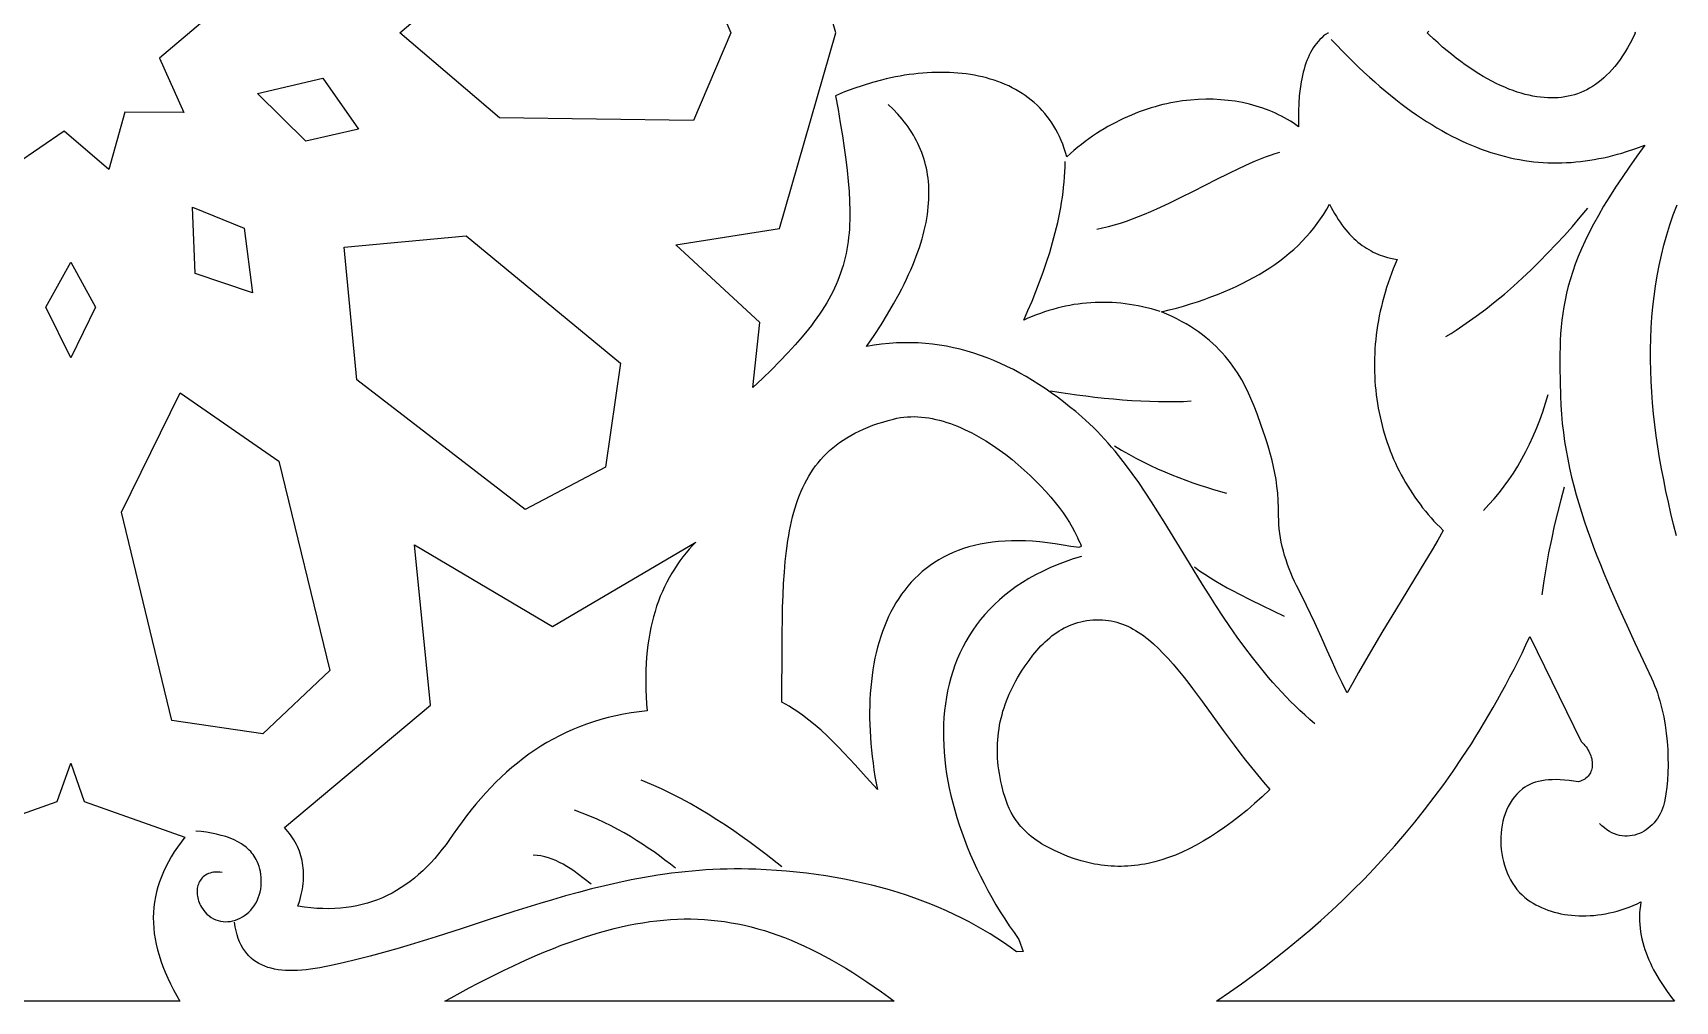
# Model space of a CAD drawing. Extents: x -332 to 348, y -263 to 352.
# Drawn here: x 93.89 to 139.89, y 237 to 264.11 of the extents above; entities that cross this region are included whole.
import ezdxf

# ---------------------------------------------------------------- set-up
doc = ezdxf.new("R2010")
doc.units = 0
doc.layers.add('LAYER_1', color=18, linetype='CONTINUOUS')
doc.layers.add('LAYER_2', color=174, linetype='CONTINUOUS')

msp = doc.modelspace()

# ---------------------------------------------------------------- linework, layer by layer
at = {"layer": 'LAYER_1'}
for points in [[(130.178, 264.114), (130.17, 264.109), (130.178, 264.104), (130.162, 264.104), (130.103, 264.064), (130.047, 264.021), (129.993, 263.974), (129.941, 263.924), (129.892, 263.871), (129.845, 263.815), (129.8, 263.755), (129.758, 263.692), (129.718, 263.627), (129.68, 263.558), (129.645, 263.487), (129.611, 263.413), (129.58, 263.337), (129.551, 263.257), (129.523, 263.176), (129.498, 263.092), (129.475, 263.005), (129.454, 262.917), (129.434, 262.826), (129.417, 262.733), (129.388, 262.541), (129.366, 262.341), (129.351, 262.135), (129.342, 261.923), (129.341, 261.705), (129.345, 261.482), (129.27, 261.535), (129.193, 261.586), (129.115, 261.636), (129.035, 261.684), (128.954, 261.73), (128.871, 261.774), (128.787, 261.816), (128.701, 261.857), (128.614, 261.895), (128.525, 261.932), (128.344, 262), (128.158, 262.06), (127.967, 262.112), (127.772, 262.156), (127.573, 262.192), (127.37, 262.219), (127.164, 262.238), (126.955, 262.249), (126.744, 262.251), (126.53, 262.244), (126.314, 262.228), (126.096, 262.203), (125.877, 262.169), (125.767, 262.148), (125.657, 262.125), (125.547, 262.1), (125.436, 262.072), (125.326, 262.042), (125.215, 262.009), (125.105, 261.974), (124.994, 261.937), (124.884, 261.897), (124.773, 261.854), (124.663, 261.809), (124.553, 261.761), (124.443, 261.711), (124.333, 261.659), (124.224, 261.603), (124.115, 261.545), (124.007, 261.485), (123.899, 261.422), (123.791, 261.356), (123.684, 261.287), (123.578, 261.216), (123.472, 261.142), (123.367, 261.066), (123.262, 260.986), (123.158, 260.904), (123.055, 260.819), (122.953, 260.732), (122.851, 260.641), (122.818, 260.76), (122.782, 260.875), (122.742, 260.988), (122.699, 261.097), (122.652, 261.203), (122.602, 261.305), (122.549, 261.405), (122.493, 261.501), (122.434, 261.594), (122.372, 261.684), (122.307, 261.771), (122.239, 261.854), (122.168, 261.935), (122.095, 262.012), (122.019, 262.087), (121.94, 262.158), (121.859, 262.226), (121.776, 262.291), (121.69, 262.354), (121.601, 262.413), (121.511, 262.47), (121.418, 262.523), (121.323, 262.573), (121.226, 262.621), (121.127, 262.666), (121.026, 262.708), (120.923, 262.747), (120.818, 262.783), (120.711, 262.816), (120.603, 262.847), (120.493, 262.875), (120.382, 262.9), (120.269, 262.922), (120.155, 262.941), (120.039, 262.958), (119.922, 262.972), (119.804, 262.984), (119.685, 262.993), (119.564, 262.999), (119.442, 263.002), (119.32, 263.003), (119.196, 263.002), (119.072, 262.998), (118.947, 262.991), (118.821, 262.982), (118.694, 262.97), (118.567, 262.956), (118.44, 262.939), (118.311, 262.92), (118.183, 262.898), (118.054, 262.874), (117.925, 262.847), (117.795, 262.819), (117.666, 262.787), (117.407, 262.718), (117.147, 262.639), (116.889, 262.551), (116.632, 262.454), (116.376, 262.348), (116.446, 261.959), (116.51, 261.586), (116.568, 261.23), (116.62, 260.89), (116.665, 260.564), (116.703, 260.252), (116.734, 259.953), (116.756, 259.667), (116.771, 259.392), (116.778, 259.127), (116.777, 258.998), (116.775, 258.871), (116.77, 258.747), (116.763, 258.625), (116.754, 258.504), (116.742, 258.386), (116.728, 258.269), (116.711, 258.154), (116.692, 258.04), (116.67, 257.928), (116.645, 257.817), (116.618, 257.708), (116.588, 257.599), (116.555, 257.491), (116.52, 257.385), (116.481, 257.279), (116.44, 257.173), (116.395, 257.068), (116.348, 256.964), (116.298, 256.86), (116.244, 256.756), (116.188, 256.652), (116.128, 256.548), (116.065, 256.445), (115.998, 256.341), (115.929, 256.236), (115.856, 256.131), (115.78, 256.026), (115.7, 255.92), (115.617, 255.813), (115.439, 255.597), (115.248, 255.376), (115.041, 255.15), (114.82, 254.918), (114.583, 254.679), (114.329, 254.432), (114.06, 254.177), (114.255, 255.996), (111.904, 258.173), (114.805, 258.633), (116.382, 264.109), (114.805, 269.585)], [(138.761, 264.137), (138.773, 264.109), (138.761, 264.08), (138.696, 263.945), (138.63, 263.816), (138.562, 263.693), (138.493, 263.576), (138.422, 263.465), (138.35, 263.36), (138.277, 263.261), (138.203, 263.167), (138.127, 263.079), (138.051, 262.997), (137.974, 262.92), (137.897, 262.847), (137.818, 262.78), (137.739, 262.718), (137.659, 262.661), (137.578, 262.608), (137.496, 262.559), (137.414, 262.515), (137.33, 262.475), (137.246, 262.439), (137.16, 262.406), (137.073, 262.378), (136.985, 262.354), (136.895, 262.333), (136.804, 262.316), (136.712, 262.303), (136.618, 262.294), (136.522, 262.288), (136.424, 262.286), (136.324, 262.289), (136.223, 262.295), (136.12, 262.305), (136.015, 262.319), (135.909, 262.337), (135.801, 262.36), (135.691, 262.386), (135.579, 262.417), (135.466, 262.452), (135.352, 262.492), (135.236, 262.536), (135.118, 262.584), (135, 262.636), (134.88, 262.693), (134.759, 262.754), (134.637, 262.819), (134.514, 262.889), (134.391, 262.963), (134.266, 263.042), (134.141, 263.125), (134.015, 263.212), (133.889, 263.304), (133.762, 263.399), (133.634, 263.499), (133.507, 263.604), (133.379, 263.712), (133.251, 263.825), (133.123, 263.942), (132.995, 264.063), (132.947, 264.109), (132.995, 264.155)], [(139.927, 250.029), (139.848, 250.343), (139.773, 250.656), (139.702, 250.969), (139.635, 251.281), (139.572, 251.592), (139.513, 251.903), (139.458, 252.213), (139.409, 252.522), (139.364, 252.83), (139.324, 253.137), (139.29, 253.443), (139.261, 253.748), (139.237, 254.052), (139.219, 254.355), (139.207, 254.657), (139.201, 254.957), (139.201, 255.256), (139.207, 255.554), (139.22, 255.85), (139.24, 256.145), (139.267, 256.439), (139.3, 256.731), (139.341, 257.021), (139.389, 257.31), (139.444, 257.597), (139.507, 257.883), (139.578, 258.168), (139.657, 258.45), (139.745, 258.734), (139.791, 258.872), (139.84, 259.012), (139.891, 259.151), (139.944, 259.29)], [(91.761, 241.592), (94.58, 242.587), (94.956, 243.666), (95.331, 242.587), (98.151, 241.592), (98.046, 241.453), (97.947, 241.314), (97.855, 241.176), (97.77, 241.037), (97.691, 240.898), (97.619, 240.759), (97.554, 240.62), (97.495, 240.48), (97.443, 240.34), (97.398, 240.199), (97.36, 240.058), (97.328, 239.916), (97.303, 239.773), (97.285, 239.629), (97.274, 239.484), (97.269, 239.339), (97.271, 239.192), (97.28, 239.044), (97.296, 238.895), (97.319, 238.744), (97.349, 238.592), (97.386, 238.438), (97.429, 238.283), (97.479, 238.126), (97.537, 237.968), (97.601, 237.807), (97.672, 237.645), (97.75, 237.481), (97.835, 237.314), (97.927, 237.146), (98.011, 237), (91.9, 237)]]:
    msp.add_lwpolyline(points, dxfattribs=at)
for points in [[(95.927, 266.433), (97.521, 266.842), (97.229, 265.199), (98.709, 264.472), (97.445, 263.403), (98.119, 261.88), (96.475, 261.886), (96.027, 260.279), (94.772, 261.358), (93.412, 260.42), (93.133, 262.066), (91.497, 262.235), (92.325, 263.678), (91.179, 264.875), (92.726, 265.44), (92.606, 267.106), (94.149, 266.529), (95.111, 267.883)], [(113.445, 264.109), (112.394, 261.659), (106.962, 261.731), (104.169, 264.109), (106.962, 266.486), (112.394, 266.558)], [(103.014, 261.41), (101.538, 261.081), (100.184, 262.414), (102.013, 262.836)], [(99.817, 258.638), (100.047, 256.829), (98.445, 257.367), (98.364, 259.233)], [(130.259, 259.222), (130.306, 259.133), (130.355, 259.047), (130.405, 258.964), (130.455, 258.884), (130.507, 258.808), (130.559, 258.734), (130.612, 258.664), (130.666, 258.597), (130.721, 258.532), (130.776, 258.471), (130.833, 258.412), (130.89, 258.356), (130.948, 258.303), (131.006, 258.252), (131.066, 258.205), (131.126, 258.159), (131.187, 258.117), (131.248, 258.077), (131.311, 258.039), (131.374, 258.004), (131.437, 257.971), (131.502, 257.941), (131.566, 257.913), (131.632, 257.887), (131.698, 257.863), (131.832, 257.823), (131.969, 257.79), (132.107, 257.765), (132.051, 257.634), (131.997, 257.503), (131.946, 257.372), (131.897, 257.24), (131.852, 257.108), (131.809, 256.976), (131.768, 256.844), (131.73, 256.712), (131.695, 256.58), (131.663, 256.448), (131.633, 256.316), (131.605, 256.184), (131.58, 256.052), (131.558, 255.92), (131.538, 255.788), (131.521, 255.657), (131.506, 255.525), (131.494, 255.394), (131.484, 255.264), (131.477, 255.133), (131.472, 255.003), (131.47, 254.873), (131.47, 254.744), (131.472, 254.615), (131.477, 254.487), (131.485, 254.359), (131.494, 254.231), (131.506, 254.105), (131.52, 253.978), (131.537, 253.853), (131.556, 253.728), (131.577, 253.604), (131.601, 253.48), (131.627, 253.357), (131.655, 253.235), (131.686, 253.114), (131.718, 252.994), (131.753, 252.874), (131.79, 252.756), (131.829, 252.638), (131.871, 252.522), (131.914, 252.406), (131.96, 252.291), (132.008, 252.178), (132.058, 252.065), (132.11, 251.954), (132.165, 251.844), (132.221, 251.735), (132.28, 251.627), (132.34, 251.521), (132.403, 251.416), (132.467, 251.312), (132.534, 251.21), (132.603, 251.108), (132.673, 251.009), (132.746, 250.911), (132.82, 250.814), (132.897, 250.719), (132.975, 250.625), (133.056, 250.533), (133.138, 250.442), (133.222, 250.353), (133.308, 250.266), (133.396, 250.18), (133.243, 249.91), (133.084, 249.637), (132.753, 249.081), (132.059, 247.942), (131.708, 247.364), (131.362, 246.783), (131.193, 246.493), (131.028, 246.204), (130.866, 245.915), (130.71, 245.627), (130.634, 245.769), (130.562, 245.91), (130.427, 246.194), (130.292, 246.491), (130.149, 246.815), (129.988, 247.178), (129.797, 247.594), (129.568, 248.076), (129.435, 248.345), (129.289, 248.637), (129.232, 248.751), (129.179, 248.868), (129.128, 248.987), (129.08, 249.107), (129.035, 249.229), (128.994, 249.351), (128.955, 249.475), (128.921, 249.599), (128.89, 249.724), (128.862, 249.848), (128.839, 249.973), (128.82, 250.097), (128.805, 250.221), (128.794, 250.344), (128.788, 250.466), (128.786, 250.587), (128.784, 250.806), (128.775, 251.016), (128.76, 251.218), (128.74, 251.413), (128.714, 251.602), (128.683, 251.784), (128.647, 251.961), (128.607, 252.134), (128.563, 252.303), (128.516, 252.47), (128.466, 252.633), (128.413, 252.796), (128.301, 253.118), (128.183, 253.443), (128.1, 253.661), (128.011, 253.875), (127.914, 254.084), (127.863, 254.187), (127.81, 254.289), (127.754, 254.39), (127.696, 254.49), (127.635, 254.588), (127.572, 254.685), (127.506, 254.78), (127.436, 254.875), (127.364, 254.968), (127.288, 255.059), (127.208, 255.149), (127.125, 255.237), (127.039, 255.324), (126.948, 255.41), (126.854, 255.493), (126.755, 255.575), (126.652, 255.656), (126.545, 255.734), (126.433, 255.811), (126.316, 255.886), (126.195, 255.96), (126.068, 256.031), (125.937, 256.101), (125.8, 256.168), (125.658, 256.234), (125.51, 256.297), (125.718, 256.35), (125.922, 256.404), (126.122, 256.461), (126.319, 256.521), (126.513, 256.582), (126.702, 256.647), (126.889, 256.714), (127.071, 256.783), (127.25, 256.856), (127.425, 256.93), (127.596, 257.008), (127.763, 257.088), (127.926, 257.171), (128.085, 257.257), (128.24, 257.346), (128.391, 257.437), (128.538, 257.531), (128.681, 257.628), (128.82, 257.729), (128.954, 257.832), (129.084, 257.938), (129.209, 258.047), (129.33, 258.16), (129.447, 258.275), (129.559, 258.394), (129.666, 258.515), (129.769, 258.64), (129.867, 258.769), (129.96, 258.9), (130.049, 259.035), (130.133, 259.173), (130.212, 259.315)], [(110.357, 254.86), (109.936, 251.947), (107.685, 250.768), (102.969, 254.391), (102.612, 258.105), (106.031, 258.422)], [(95.652, 256.431), (94.956, 255.007), (94.259, 256.431), (94.956, 257.685)], [(100.785, 252.114), (102.215, 246.256), (100.334, 244.485), (97.79, 244.858), (96.381, 250.688), (98.023, 254.033)], [(118.685, 253.36), (118.785, 253.353), (118.886, 253.342), (118.986, 253.328), (119.087, 253.31), (119.188, 253.288), (119.289, 253.263), (119.39, 253.235), (119.491, 253.204), (119.592, 253.17), (119.693, 253.133), (119.793, 253.093), (119.893, 253.05), (119.993, 253.005), (120.093, 252.958), (120.192, 252.908), (120.388, 252.801), (120.582, 252.686), (120.773, 252.564), (120.96, 252.435), (121.143, 252.3), (121.321, 252.16), (121.495, 252.016), (121.663, 251.869), (121.825, 251.719), (121.98, 251.568), (122.129, 251.416), (122.27, 251.264), (122.403, 251.113), (122.528, 250.964), (122.643, 250.817), (122.75, 250.673), (122.846, 250.534), (122.932, 250.399), (123.007, 250.271), (123.071, 250.149), (123.123, 250.035), (123.149, 249.976), (123.175, 249.924), (123.221, 249.836), (123.238, 249.801), (123.25, 249.771), (123.254, 249.747), (123.253, 249.738), (123.25, 249.729), (123.245, 249.722), (123.236, 249.716), (123.211, 249.708), (123.174, 249.705), (123.122, 249.707), (123.055, 249.715), (122.971, 249.727), (122.748, 249.765), (122.527, 249.802), (122.311, 249.833), (122.1, 249.857), (121.895, 249.874), (121.695, 249.885), (121.499, 249.89), (121.309, 249.889), (121.124, 249.882), (120.943, 249.868), (120.768, 249.849), (120.597, 249.824), (120.431, 249.794), (120.27, 249.758), (120.113, 249.716), (119.962, 249.67), (119.815, 249.618), (119.672, 249.56), (119.535, 249.498), (119.402, 249.431), (119.273, 249.359), (119.149, 249.282), (119.029, 249.201), (118.914, 249.115), (118.803, 249.025), (118.696, 248.93), (118.594, 248.831), (118.496, 248.728), (118.402, 248.621), (118.313, 248.51), (118.227, 248.395), (118.146, 248.276), (118.069, 248.154), (117.996, 248.028), (117.927, 247.899), (117.862, 247.767), (117.801, 247.631), (117.744, 247.492), (117.69, 247.35), (117.641, 247.205), (117.595, 247.057), (117.553, 246.907), (117.515, 246.754), (117.481, 246.598), (117.45, 246.44), (117.423, 246.28), (117.399, 246.117), (117.379, 245.952), (117.363, 245.785), (117.35, 245.617), (117.34, 245.446), (117.334, 245.274), (117.331, 245.1), (117.332, 244.924), (117.336, 244.747), (117.343, 244.569), (117.353, 244.39), (117.367, 244.209), (117.384, 244.027), (117.403, 243.845), (117.426, 243.661), (117.452, 243.477), (117.481, 243.293), (117.513, 243.107), (117.548, 242.922), (117.231, 243.268), (116.922, 243.612), (116.613, 243.948), (116.457, 244.112), (116.299, 244.273), (116.139, 244.429), (115.975, 244.582), (115.806, 244.729), (115.633, 244.871), (115.454, 245.006), (115.362, 245.072), (115.268, 245.135), (115.173, 245.197), (115.076, 245.257), (114.976, 245.316), (114.875, 245.372), (114.879, 246.951), (114.882, 247.319), (114.887, 247.678), (114.895, 248.025), (114.907, 248.363), (114.923, 248.69), (114.944, 249.006), (114.97, 249.313), (115.003, 249.608), (115.042, 249.893), (115.065, 250.032), (115.089, 250.168), (115.116, 250.301), (115.144, 250.432), (115.175, 250.56), (115.209, 250.685), (115.244, 250.808), (115.282, 250.928), (115.323, 251.046), (115.367, 251.161), (115.413, 251.273), (115.462, 251.382), (115.513, 251.489), (115.568, 251.594), (115.626, 251.695), (115.687, 251.794), (115.752, 251.891), (115.819, 251.984), (115.89, 252.075), (115.965, 252.164), (116.043, 252.249), (116.125, 252.332), (116.21, 252.413), (116.3, 252.49), (116.393, 252.565), (116.49, 252.638), (116.591, 252.708), (116.697, 252.775), (116.807, 252.839), (116.921, 252.901), (117.039, 252.96), (117.162, 253.016), (117.29, 253.07), (117.422, 253.121), (117.559, 253.169), (117.701, 253.214), (117.848, 253.257), (118, 253.298), (118.096, 253.319), (118.193, 253.337), (118.29, 253.35), (118.388, 253.359), (118.487, 253.363), (118.586, 253.364)], [(112.372, 249.754), (112.279, 249.652), (112.19, 249.547), (112.103, 249.439), (112.019, 249.328), (111.939, 249.214), (111.862, 249.098), (111.788, 248.978), (111.718, 248.855), (111.65, 248.73), (111.587, 248.601), (111.526, 248.469), (111.469, 248.335), (111.416, 248.197), (111.366, 248.055), (111.32, 247.911), (111.277, 247.763), (111.238, 247.612), (111.203, 247.457), (111.171, 247.299), (111.144, 247.138), (111.12, 246.973), (111.1, 246.805), (111.084, 246.633), (111.072, 246.457), (111.064, 246.278), (111.06, 246.095), (111.06, 245.908), (111.065, 245.718), (111.073, 245.524), (111.086, 245.326), (111.103, 245.124), (110.876, 245.099), (110.653, 245.068), (110.434, 245.031), (110.22, 244.987), (110.01, 244.938), (109.804, 244.883), (109.602, 244.822), (109.403, 244.755), (109.209, 244.682), (109.019, 244.604), (108.832, 244.521), (108.649, 244.432), (108.47, 244.338), (108.294, 244.239), (108.122, 244.134), (107.953, 244.025), (107.788, 243.91), (107.626, 243.791), (107.467, 243.667), (107.312, 243.539), (107.159, 243.406), (107.01, 243.269), (106.863, 243.127), (106.72, 242.981), (106.579, 242.831), (106.442, 242.676), (106.306, 242.518), (106.174, 242.356), (106.044, 242.19), (105.917, 242.02), (105.792, 241.847), (105.67, 241.671), (105.569, 241.526), (105.467, 241.386), (105.363, 241.251), (105.257, 241.121), (105.149, 240.996), (105.039, 240.876), (104.928, 240.76), (104.814, 240.65), (104.698, 240.545), (104.58, 240.446), (104.459, 240.351), (104.337, 240.262), (104.212, 240.178), (104.084, 240.099), (103.954, 240.026), (103.822, 239.958), (103.687, 239.896), (103.55, 239.839), (103.41, 239.788), (103.267, 239.743), (103.121, 239.703), (102.973, 239.669), (102.821, 239.641), (102.667, 239.619), (102.51, 239.603), (102.35, 239.593), (102.186, 239.588), (102.02, 239.59), (101.85, 239.598), (101.677, 239.612), (101.501, 239.633), (101.321, 239.659), (101.372, 239.822), (101.413, 239.981), (101.43, 240.059), (101.444, 240.136), (101.456, 240.213), (101.465, 240.289), (101.472, 240.364), (101.476, 240.438), (101.478, 240.511), (101.478, 240.584), (101.474, 240.656), (101.469, 240.726), (101.461, 240.796), (101.45, 240.866), (101.437, 240.934), (101.421, 241.002), (101.403, 241.068), (101.383, 241.134), (101.36, 241.199), (101.334, 241.264), (101.306, 241.327), (101.276, 241.39), (101.243, 241.452), (101.207, 241.513), (101.169, 241.573), (101.129, 241.632), (101.086, 241.691), (101.04, 241.748), (100.992, 241.805), (100.942, 241.861), (105.036, 245.287), (104.582, 249.773), (108.449, 247.489), (112.468, 249.854)], [(123.855, 247.675), (123.937, 247.669), (124.018, 247.659), (124.098, 247.645), (124.177, 247.628), (124.256, 247.608), (124.333, 247.584), (124.41, 247.557), (124.486, 247.527), (124.561, 247.494), (124.635, 247.458), (124.709, 247.418), (124.782, 247.376), (124.855, 247.331), (124.927, 247.283), (124.998, 247.233), (125.069, 247.179), (125.14, 247.123), (125.28, 247.004), (125.419, 246.875), (125.556, 246.737), (125.693, 246.591), (125.83, 246.437), (125.966, 246.275), (126.102, 246.107), (126.239, 245.932), (126.377, 245.751), (126.655, 245.375), (127.234, 244.577), (127.539, 244.165), (127.696, 243.956), (127.857, 243.748), (128.022, 243.54), (128.191, 243.332), (128.365, 243.126), (128.543, 242.922), (128.327, 242.722), (128.113, 242.532), (127.902, 242.351), (127.693, 242.181), (127.486, 242.021), (127.281, 241.87), (127.078, 241.73), (126.877, 241.599), (126.677, 241.478), (126.479, 241.366), (126.283, 241.264), (126.088, 241.172), (125.895, 241.09), (125.702, 241.017), (125.511, 240.953), (125.321, 240.9), (125.131, 240.855), (125.037, 240.837), (124.942, 240.821), (124.848, 240.807), (124.754, 240.795), (124.66, 240.786), (124.567, 240.779), (124.473, 240.775), (124.38, 240.773), (124.286, 240.773), (124.193, 240.775), (124.1, 240.78), (124.006, 240.787), (123.913, 240.797), (123.82, 240.809), (123.727, 240.823), (123.633, 240.839), (123.447, 240.879), (123.26, 240.928), (123.073, 240.987), (122.885, 241.054), (122.697, 241.131), (122.508, 241.216), (122.319, 241.311), (122.231, 241.358), (122.148, 241.407), (122.068, 241.457), (121.993, 241.508), (121.922, 241.56), (121.854, 241.612), (121.791, 241.665), (121.73, 241.719), (121.674, 241.774), (121.62, 241.829), (121.57, 241.885), (121.523, 241.941), (121.479, 241.998), (121.438, 242.054), (121.363, 242.168), (121.298, 242.283), (121.242, 242.397), (121.193, 242.509), (121.152, 242.621), (121.116, 242.73), (121.085, 242.836), (121.033, 243.039), (121.007, 243.15), (120.985, 243.26), (120.965, 243.369), (120.949, 243.477), (120.935, 243.585), (120.924, 243.692), (120.917, 243.798), (120.912, 243.904), (120.909, 244.008), (120.91, 244.112), (120.914, 244.216), (120.92, 244.318), (120.929, 244.42), (120.94, 244.522), (120.955, 244.622), (120.972, 244.722), (120.991, 244.821), (121.014, 244.92), (121.039, 245.018), (121.066, 245.115), (121.096, 245.212), (121.129, 245.308), (121.164, 245.403), (121.201, 245.498), (121.241, 245.593), (121.284, 245.686), (121.329, 245.779), (121.376, 245.872), (121.425, 245.964), (121.477, 246.055), (121.588, 246.236), (121.69, 246.391), (121.795, 246.54), (121.903, 246.682), (122.014, 246.817), (122.13, 246.944), (122.189, 247.005), (122.249, 247.064), (122.311, 247.12), (122.374, 247.174), (122.438, 247.226), (122.503, 247.275), (122.57, 247.322), (122.639, 247.366), (122.708, 247.408), (122.78, 247.447), (122.852, 247.483), (122.927, 247.516), (123.003, 247.547), (123.081, 247.574), (123.16, 247.599), (123.242, 247.62), (123.325, 247.638), (123.411, 247.653), (123.498, 247.664), (123.587, 247.672), (123.678, 247.677), (123.772, 247.677)], [(137.264, 244.269), (137.3, 244.233), (137.335, 244.196), (137.367, 244.158), (137.397, 244.119), (137.425, 244.079), (137.45, 244.039), (137.474, 243.998), (137.495, 243.956), (137.513, 243.914), (137.529, 243.872), (137.543, 243.83), (137.554, 243.787), (137.562, 243.745), (137.568, 243.704), (137.572, 243.662), (137.572, 243.622), (137.57, 243.581), (137.565, 243.542), (137.558, 243.504), (137.547, 243.466), (137.534, 243.43), (137.518, 243.395), (137.499, 243.361), (137.477, 243.329), (137.452, 243.299), (137.424, 243.27), (137.393, 243.243), (137.359, 243.219), (137.321, 243.196), (137.28, 243.175), (137.237, 243.157), (137.189, 243.142), (137.052, 243.163), (136.921, 243.179), (136.796, 243.191), (136.676, 243.199), (136.561, 243.202), (136.452, 243.2), (136.347, 243.195), (136.248, 243.184), (136.154, 243.169), (136.064, 243.15), (135.979, 243.127), (135.899, 243.098), (135.823, 243.066), (135.751, 243.029), (135.683, 242.988), (135.619, 242.942), (135.537, 242.873), (135.46, 242.798), (135.39, 242.717), (135.326, 242.632), (135.268, 242.542), (135.216, 242.447), (135.17, 242.349), (135.13, 242.248), (135.096, 242.144), (135.067, 242.037), (135.044, 241.928), (135.027, 241.817), (135.015, 241.705), (135.009, 241.591), (135.008, 241.478), (135.013, 241.364), (135.022, 241.25), (135.037, 241.137), (135.058, 241.025), (135.083, 240.914), (135.113, 240.805), (135.149, 240.698), (135.189, 240.594), (135.234, 240.493), (135.284, 240.395), (135.339, 240.301), (135.398, 240.212), (135.462, 240.127), (135.531, 240.046), (135.604, 239.972), (135.681, 239.903), (135.763, 239.84), (135.836, 239.79), (135.911, 239.744), (135.989, 239.7), (136.07, 239.658), (136.153, 239.62), (136.238, 239.584), (136.325, 239.551), (136.415, 239.521), (136.506, 239.494), (136.599, 239.47), (136.694, 239.448), (136.791, 239.43), (136.889, 239.415), (136.989, 239.404), (137.091, 239.395), (137.193, 239.39), (137.297, 239.388), (137.402, 239.389), (137.508, 239.393), (137.615, 239.401), (137.722, 239.413), (137.831, 239.428), (137.94, 239.446), (138.05, 239.468), (138.16, 239.494), (138.27, 239.523), (138.381, 239.556), (138.492, 239.592), (138.603, 239.633), (138.713, 239.677), (138.824, 239.725), (138.935, 239.777), (138.917, 239.671), (138.905, 239.566), (138.897, 239.461), (138.893, 239.356), (138.895, 239.252), (138.9, 239.149), (138.91, 239.046), (138.923, 238.944), (138.94, 238.842), (138.961, 238.742), (138.986, 238.642), (139.014, 238.543), (139.045, 238.445), (139.079, 238.348), (139.116, 238.251), (139.156, 238.156), (139.198, 238.062), (139.243, 237.969), (139.29, 237.877), (139.339, 237.786), (139.443, 237.608), (139.554, 237.435), (139.671, 237.268), (139.792, 237.106), (139.876, 237), (127.047, 237), (127.083, 237.025), (127.414, 237.252), (127.742, 237.484), (128.067, 237.721), (128.391, 237.964), (128.711, 238.211), (129.029, 238.465), (129.344, 238.723), (129.657, 238.988), (129.966, 239.259), (130.272, 239.537), (130.576, 239.821), (130.875, 240.112), (131.172, 240.41), (131.465, 240.715), (131.755, 241.027), (132.041, 241.347), (132.323, 241.675), (132.601, 242.011), (132.875, 242.355), (133.146, 242.708), (133.412, 243.069), (133.674, 243.44), (133.931, 243.819), (134.184, 244.208), (134.309, 244.405), (134.433, 244.606), (134.555, 244.808), (134.677, 245.014), (134.797, 245.221), (134.916, 245.431), (135.033, 245.644), (135.15, 245.859), (135.265, 246.077), (135.379, 246.297), (135.492, 246.52), (135.604, 246.746), (135.714, 246.974), (135.823, 247.205)], [(112.517, 239.295), (112.706, 239.286), (112.893, 239.271), (113.081, 239.251), (113.268, 239.227), (113.454, 239.197), (113.641, 239.163), (113.827, 239.123), (114.013, 239.079), (114.199, 239.029), (114.385, 238.975), (114.572, 238.915), (114.758, 238.85), (114.946, 238.781), (115.133, 238.706), (115.321, 238.626), (115.51, 238.541), (115.7, 238.45), (115.891, 238.355), (116.082, 238.254), (116.275, 238.148), (116.469, 238.037), (116.664, 237.921), (116.86, 237.8), (117.058, 237.673), (117.257, 237.541), (117.458, 237.404), (117.66, 237.261), (117.865, 237.113), (118.017, 237), (105.436, 237), (105.607, 237.095), (106.117, 237.371), (106.367, 237.502), (106.614, 237.628), (106.857, 237.75), (107.097, 237.868), (107.334, 237.981), (107.568, 238.09), (107.799, 238.194), (108.028, 238.293), (108.253, 238.388), (108.476, 238.478), (108.696, 238.564), (108.914, 238.645), (109.129, 238.721), (109.342, 238.793), (109.553, 238.86), (109.762, 238.923), (109.969, 238.98), (110.174, 239.033), (110.377, 239.081), (110.578, 239.125), (110.778, 239.164), (110.976, 239.197), (111.173, 239.227), (111.368, 239.251), (111.562, 239.27), (111.755, 239.285), (111.947, 239.295), (112.138, 239.3), (112.328, 239.3)]]:
    msp.add_lwpolyline(points, close=True, dxfattribs=at)
at = {"layer": 'LAYER_2'}
for points in [[(130.257, 263.926), (130.413, 263.761), (130.567, 263.602), (130.721, 263.446), (130.874, 263.296), (131.026, 263.149), (131.177, 263.007), (131.327, 262.869), (131.477, 262.736), (131.625, 262.606), (131.773, 262.481), (131.921, 262.36), (132.067, 262.244), (132.213, 262.131), (132.358, 262.022), (132.502, 261.918), (132.646, 261.817), (132.789, 261.72), (132.932, 261.628), (133.073, 261.539), (133.215, 261.454), (133.355, 261.372), (133.495, 261.295), (133.635, 261.221), (133.774, 261.151), (133.912, 261.084), (134.05, 261.022), (134.187, 260.962), (134.324, 260.907), (134.46, 260.855), (134.596, 260.806), (134.732, 260.761), (134.867, 260.719), (135.001, 260.68), (135.136, 260.645), (135.269, 260.613), (135.403, 260.585), (135.536, 260.559), (135.669, 260.537), (135.801, 260.518), (135.933, 260.502), (136.065, 260.49), (136.196, 260.48), (136.328, 260.473), (136.459, 260.469), (136.589, 260.468), (136.72, 260.47), (136.85, 260.475), (136.98, 260.483), (137.11, 260.494), (137.24, 260.507), (137.37, 260.523), (137.499, 260.542), (137.628, 260.563), (137.758, 260.587), (137.887, 260.613), (138.016, 260.642), (138.145, 260.674), (138.274, 260.708), (138.403, 260.745), (138.532, 260.783), (138.789, 260.868), (139.047, 260.962), (138.819, 260.652), (138.605, 260.352), (138.406, 260.063), (138.221, 259.784), (138.049, 259.514), (137.89, 259.253), (137.743, 259), (137.608, 258.755), (137.485, 258.518), (137.372, 258.287), (137.27, 258.063), (137.178, 257.844), (137.096, 257.631), (137.022, 257.423), (136.957, 257.219), (136.9, 257.019), (136.851, 256.823), (136.808, 256.629), (136.772, 256.438), (136.743, 256.249), (136.718, 256.061), (136.699, 255.874), (136.685, 255.687), (136.675, 255.5), (136.668, 255.313), (136.664, 255.124), (136.665, 254.742), (136.672, 254.35), (136.683, 253.943), (136.693, 253.686), (136.709, 253.43), (136.732, 253.175), (136.762, 252.922), (136.797, 252.67), (136.838, 252.419), (136.884, 252.169), (136.936, 251.92), (136.993, 251.672), (137.055, 251.425), (137.122, 251.179), (137.193, 250.933), (137.268, 250.688), (137.348, 250.444), (137.431, 250.2), (137.518, 249.956), (137.609, 249.713), (137.702, 249.47), (137.799, 249.227), (137.898, 248.984), (138.104, 248.498), (138.319, 248.011), (138.54, 247.523), (138.767, 247.033), (139.229, 246.044), (139.274, 245.943), (139.317, 245.839), (139.357, 245.734), (139.395, 245.627), (139.43, 245.519), (139.463, 245.409), (139.493, 245.298), (139.521, 245.186), (139.547, 245.073), (139.571, 244.96), (139.611, 244.731), (139.643, 244.502), (139.667, 244.273), (139.683, 244.047), (139.691, 243.823), (139.692, 243.604), (139.687, 243.392), (139.675, 243.186), (139.657, 242.99), (139.634, 242.803), (139.604, 242.628), (139.587, 242.547), (139.565, 242.468), (139.538, 242.392), (139.508, 242.319), (139.473, 242.248), (139.435, 242.18), (139.394, 242.115), (139.349, 242.053), (139.301, 241.995), (139.25, 241.94), (139.196, 241.889), (139.14, 241.842), (139.082, 241.799), (139.021, 241.76), (138.958, 241.726), (138.894, 241.696), (138.828, 241.671), (138.76, 241.651), (138.691, 241.636), (138.622, 241.626), (138.551, 241.621), (138.48, 241.622), (138.409, 241.629), (138.337, 241.641), (138.265, 241.66), (138.193, 241.684), (138.122, 241.715), (138.051, 241.753), (137.981, 241.797), (137.911, 241.849), (137.843, 241.907), (137.776, 241.972)], [(129.797, 244.766), (129.657, 244.888), (129.519, 245.011), (129.384, 245.136), (129.251, 245.264), (129.121, 245.392), (128.994, 245.523), (128.869, 245.655), (128.746, 245.789), (128.625, 245.924), (128.506, 246.061), (128.39, 246.198), (128.275, 246.338), (128.052, 246.619), (127.836, 246.905), (127.626, 247.194), (127.422, 247.485), (127.224, 247.779), (127.03, 248.074), (126.84, 248.371), (126.654, 248.667), (126.291, 249.259), (125.936, 249.845), (125.583, 250.419), (125.406, 250.701), (125.229, 250.978), (125.049, 251.25), (124.868, 251.516), (124.684, 251.776), (124.497, 252.028), (124.305, 252.273), (124.208, 252.393), (124.11, 252.51), (124.01, 252.625), (123.909, 252.738), (123.807, 252.848), (123.703, 252.956), (123.597, 253.062), (123.49, 253.164), (123.381, 253.265), (123.271, 253.362), (123.103, 253.505), (122.933, 253.643), (122.763, 253.777), (122.591, 253.906), (122.418, 254.031), (122.245, 254.152), (122.07, 254.268), (121.893, 254.378), (121.716, 254.484), (121.537, 254.585), (121.357, 254.681), (121.176, 254.771), (120.994, 254.856), (120.81, 254.936), (120.625, 255.01), (120.438, 255.079), (120.25, 255.142), (120.061, 255.199), (119.87, 255.25), (119.677, 255.295), (119.484, 255.334), (119.288, 255.366), (119.091, 255.393), (118.893, 255.413), (118.692, 255.426), (118.491, 255.433), (118.287, 255.433), (118.082, 255.426), (117.875, 255.412), (117.667, 255.391), (117.456, 255.363), (117.244, 255.328), (117.456, 255.638), (117.652, 255.939), (117.835, 256.234), (118.003, 256.521), (118.157, 256.802), (118.229, 256.939), (118.297, 257.075), (118.362, 257.209), (118.424, 257.341), (118.482, 257.472), (118.537, 257.601), (118.589, 257.728), (118.637, 257.853), (118.682, 257.977), (118.724, 258.1), (118.763, 258.221), (118.799, 258.34), (118.832, 258.457), (118.861, 258.573), (118.888, 258.688), (118.911, 258.801), (118.932, 258.912), (118.949, 259.022), (118.964, 259.13), (118.975, 259.237), (118.984, 259.343), (118.99, 259.447), (118.993, 259.549), (118.994, 259.651), (118.991, 259.75), (118.986, 259.849), (118.978, 259.946), (118.968, 260.041), (118.955, 260.136), (118.939, 260.229), (118.921, 260.32), (118.9, 260.411), (118.876, 260.5), (118.85, 260.588), (118.822, 260.674), (118.791, 260.76), (118.758, 260.844), (118.722, 260.927), (118.684, 261.008), (118.644, 261.089), (118.601, 261.168), (118.556, 261.246), (118.509, 261.323), (118.46, 261.399), (118.408, 261.474), (118.355, 261.548), (118.299, 261.621), (118.241, 261.692), (118.119, 261.832), (117.989, 261.968), (117.851, 262.1)], [(125.472, 256.309), (125.347, 256.346), (125.223, 256.38), (125.099, 256.411), (124.976, 256.44), (124.853, 256.465), (124.73, 256.487), (124.608, 256.507), (124.486, 256.524), (124.365, 256.537), (124.244, 256.548), (124.123, 256.556), (124.003, 256.561), (123.883, 256.564), (123.763, 256.563), (123.644, 256.56), (123.525, 256.553), (123.406, 256.544), (123.288, 256.532), (123.169, 256.517), (123.051, 256.499), (122.934, 256.479), (122.816, 256.455), (122.699, 256.429), (122.582, 256.4), (122.465, 256.368), (122.348, 256.333), (122.231, 256.295), (122.114, 256.255), (121.998, 256.212), (121.882, 256.166), (121.765, 256.117), (121.649, 256.065), (121.765, 256.332), (121.879, 256.6), (121.988, 256.869), (122.093, 257.141), (122.193, 257.413), (122.287, 257.688), (122.376, 257.963), (122.457, 258.24), (122.532, 258.519), (122.599, 258.799), (122.658, 259.08), (122.684, 259.221), (122.707, 259.363), (122.729, 259.504), (122.748, 259.646), (122.765, 259.789), (122.779, 259.931), (122.79, 260.074), (122.799, 260.218), (122.805, 260.361), (122.808, 260.505)], [(123.694, 258.616), (123.856, 258.649), (124.021, 258.688), (124.187, 258.733), (124.354, 258.784), (124.523, 258.839), (124.692, 258.9), (124.863, 258.965), (125.033, 259.034), (125.204, 259.106), (125.376, 259.182), (125.718, 259.34), (126.06, 259.506), (126.398, 259.676), (127.06, 260.013), (127.38, 260.174), (127.692, 260.325), (127.993, 260.463), (128.139, 260.526), (128.282, 260.585), (128.422, 260.638), (128.558, 260.686), (128.691, 260.729), (128.819, 260.765)], [(133.47, 255.604), (133.615, 255.695), (133.758, 255.787), (134.04, 255.977), (134.316, 256.173), (134.586, 256.375), (134.85, 256.583), (135.109, 256.797), (135.362, 257.017), (135.611, 257.242), (135.855, 257.472), (136.095, 257.707), (136.33, 257.946), (136.562, 258.19), (136.789, 258.438), (137.013, 258.69), (137.233, 258.945), (137.451, 259.204)], [(122.393, 254.086), (122.633, 254.047), (122.879, 254.01), (123.13, 253.975), (123.384, 253.942), (123.64, 253.911), (123.899, 253.884), (124.157, 253.859), (124.415, 253.838), (124.672, 253.819), (124.926, 253.805), (125.176, 253.794), (125.422, 253.787), (125.662, 253.784), (125.896, 253.785), (126.121, 253.791), (126.338, 253.802)], [(134.526, 250.74), (134.678, 250.9), (134.826, 251.066), (134.968, 251.237), (135.105, 251.414), (135.236, 251.597), (135.362, 251.786), (135.483, 251.98), (135.599, 252.18), (135.709, 252.385), (135.815, 252.596), (135.915, 252.813), (136.009, 253.036), (136.099, 253.264), (136.183, 253.498), (136.261, 253.738), (136.335, 253.983)], [(124.186, 252.548), (124.387, 252.427), (124.589, 252.311), (124.791, 252.202), (124.993, 252.098), (125.194, 252), (125.395, 251.907), (125.595, 251.819), (125.795, 251.736), (125.993, 251.657), (126.19, 251.583), (126.385, 251.513), (126.578, 251.447), (126.769, 251.385), (126.959, 251.326), (127.329, 251.217)], [(136.787, 251.388), (136.688, 251.033), (136.595, 250.671), (136.507, 250.303), (136.425, 249.929), (136.349, 249.549), (136.278, 249.163), (136.213, 248.771), (136.154, 248.372)], [(123.268, 249.452), (123.033, 249.379), (122.807, 249.3), (122.588, 249.217), (122.377, 249.127), (122.174, 249.033), (121.979, 248.933), (121.791, 248.829), (121.611, 248.719), (121.439, 248.605), (121.274, 248.486), (121.117, 248.363), (120.967, 248.235), (120.824, 248.103), (120.689, 247.967), (120.561, 247.827), (120.44, 247.682), (120.325, 247.535), (120.218, 247.383), (120.118, 247.228), (120.025, 247.069), (119.938, 246.907), (119.858, 246.742), (119.785, 246.574), (119.718, 246.403), (119.658, 246.229), (119.604, 246.052), (119.557, 245.873), (119.516, 245.692), (119.481, 245.508), (119.452, 245.321), (119.43, 245.133), (119.413, 244.943), (119.402, 244.751), (119.397, 244.557), (119.398, 244.361), (119.405, 244.164), (119.418, 243.966), (119.436, 243.766), (119.459, 243.566), (119.488, 243.364), (119.523, 243.162), (119.563, 242.958), (119.608, 242.754), (119.658, 242.55), (119.713, 242.345), (119.774, 242.14), (119.839, 241.934), (119.91, 241.729), (119.985, 241.524), (120.065, 241.319), (120.15, 241.114), (120.239, 240.91), (120.334, 240.706), (120.432, 240.503), (120.535, 240.301), (120.643, 240.099), (120.754, 239.899), (120.87, 239.7), (120.99, 239.502), (121.115, 239.306), (121.243, 239.111), (121.375, 238.918), (121.512, 238.727), (121.633, 238.394), (121.441, 238.384), (121.263, 238.514), (121.082, 238.64), (120.897, 238.764), (120.708, 238.883), (120.514, 238.999), (120.317, 239.112), (120.116, 239.221), (119.91, 239.327), (119.701, 239.429), (119.488, 239.528), (119.271, 239.622), (119.05, 239.714), (118.825, 239.801), (118.596, 239.885), (118.364, 239.964), (118.127, 240.04), (117.887, 240.112), (117.644, 240.18), (117.396, 240.244), (117.145, 240.305), (116.89, 240.361), (116.631, 240.413), (116.369, 240.461), (116.103, 240.504), (115.834, 240.544), (115.561, 240.579), (115.284, 240.61), (115.004, 240.637), (114.72, 240.659), (114.433, 240.677), (114.142, 240.691), (113.94, 240.697), (113.738, 240.701), (113.538, 240.701), (113.339, 240.698), (113.141, 240.693), (112.944, 240.684), (112.748, 240.673), (112.553, 240.659), (112.359, 240.643), (112.166, 240.624), (111.974, 240.603), (111.783, 240.58), (111.593, 240.554), (111.403, 240.526), (111.026, 240.463), (110.652, 240.393), (110.281, 240.316), (109.912, 240.231), (109.544, 240.141), (109.179, 240.045), (108.815, 239.945), (108.452, 239.84), (108.09, 239.731), (107.729, 239.62), (107.368, 239.506), (106.646, 239.272), (105.922, 239.037), (105.195, 238.803), (104.829, 238.688), (104.461, 238.576), (104.092, 238.467), (103.72, 238.361), (103.345, 238.26), (102.967, 238.163), (102.587, 238.071), (102.203, 237.986), (102.067, 237.958), (101.933, 237.933), (101.803, 237.912), (101.675, 237.893), (101.551, 237.879), (101.429, 237.867), (101.31, 237.86), (101.195, 237.856), (101.082, 237.856), (100.973, 237.86), (100.867, 237.869), (100.765, 237.881), (100.666, 237.898), (100.571, 237.92), (100.479, 237.946), (100.391, 237.976), (100.307, 238.012), (100.226, 238.052), (100.149, 238.098), (100.077, 238.149), (100.008, 238.205), (99.944, 238.267), (99.884, 238.334), (99.828, 238.407), (99.776, 238.485), (99.729, 238.57), (99.686, 238.66), (99.648, 238.757), (99.615, 238.86), (99.586, 238.969), (99.562, 239.085), (99.542, 239.208)], [(126.43, 249.156), (126.574, 249.051), (126.723, 248.95), (126.875, 248.851), (127.031, 248.756), (127.189, 248.663), (127.349, 248.572), (127.511, 248.484), (127.674, 248.399), (128, 248.234), (128.323, 248.077), (128.942, 247.781)], [(114.868, 240.764), (114.43, 241.104), (114.208, 241.272), (113.984, 241.438), (113.757, 241.602), (113.526, 241.764), (113.292, 241.924), (113.053, 242.08), (112.809, 242.233), (112.561, 242.383), (112.306, 242.529), (112.046, 242.67), (111.779, 242.808), (111.505, 242.94), (111.224, 243.067), (110.935, 243.189)], [(111.897, 240.719), (111.75, 240.835), (111.6, 240.95), (111.448, 241.064), (111.292, 241.176), (111.133, 241.287), (110.97, 241.395), (110.803, 241.502), (110.632, 241.607), (110.456, 241.709), (110.275, 241.809), (110.089, 241.906), (109.897, 242), (109.699, 242.091), (109.494, 242.18), (109.283, 242.265), (109.065, 242.346)], [(99.193, 240.606), (99.129, 240.612), (99.069, 240.614), (99.012, 240.612), (98.959, 240.607), (98.908, 240.598), (98.86, 240.585), (98.815, 240.57), (98.774, 240.551), (98.735, 240.53), (98.699, 240.505), (98.667, 240.479), (98.637, 240.45), (98.61, 240.419), (98.586, 240.386), (98.565, 240.351), (98.546, 240.314), (98.531, 240.276), (98.518, 240.236), (98.508, 240.196), (98.5, 240.154), (98.496, 240.111), (98.493, 240.068), (98.494, 240.024), (98.497, 239.98), (98.503, 239.936), (98.512, 239.892), (98.522, 239.847), (98.536, 239.804), (98.552, 239.76), (98.57, 239.717), (98.591, 239.676), (98.615, 239.635), (98.663, 239.562), (98.715, 239.497), (98.77, 239.439), (98.829, 239.388), (98.889, 239.344), (98.952, 239.308), (99.017, 239.278), (99.084, 239.255), (99.152, 239.238), (99.221, 239.228), (99.29, 239.224), (99.36, 239.226), (99.429, 239.234), (99.499, 239.248), (99.567, 239.267), (99.634, 239.292), (99.7, 239.322), (99.765, 239.358), (99.827, 239.398), (99.886, 239.444), (99.943, 239.494), (99.997, 239.549), (100.048, 239.608), (100.094, 239.672), (100.137, 239.74), (100.175, 239.812), (100.209, 239.888), (100.237, 239.967), (100.26, 240.051), (100.277, 240.137), (100.288, 240.228), (100.293, 240.321), (100.292, 240.397), (100.288, 240.474), (100.279, 240.55), (100.267, 240.625), (100.251, 240.698), (100.231, 240.771), (100.206, 240.841), (100.178, 240.91), (100.153, 240.961), (100.126, 241.009), (100.097, 241.056), (100.066, 241.102), (100.032, 241.145), (99.996, 241.187), (99.958, 241.227), (99.919, 241.265), (99.877, 241.301), (99.833, 241.336), (99.787, 241.37), (99.739, 241.402), (99.639, 241.461), (99.531, 241.514), (99.417, 241.562), (99.297, 241.605), (99.17, 241.642), (99.039, 241.675), (98.902, 241.703), (98.76, 241.727), (98.613, 241.746), (98.463, 241.762)], [(109.532, 240.275), (109.339, 240.428), (109.144, 240.575), (109.046, 240.644), (108.948, 240.71), (108.848, 240.773), (108.748, 240.831), (108.647, 240.885), (108.546, 240.933), (108.443, 240.976), (108.339, 241.013), (108.233, 241.043), (108.127, 241.066), (108.019, 241.081), (107.909, 241.089)]]:
    msp.add_lwpolyline(points, dxfattribs=at)

doc.saveas('drawing.dxf')
